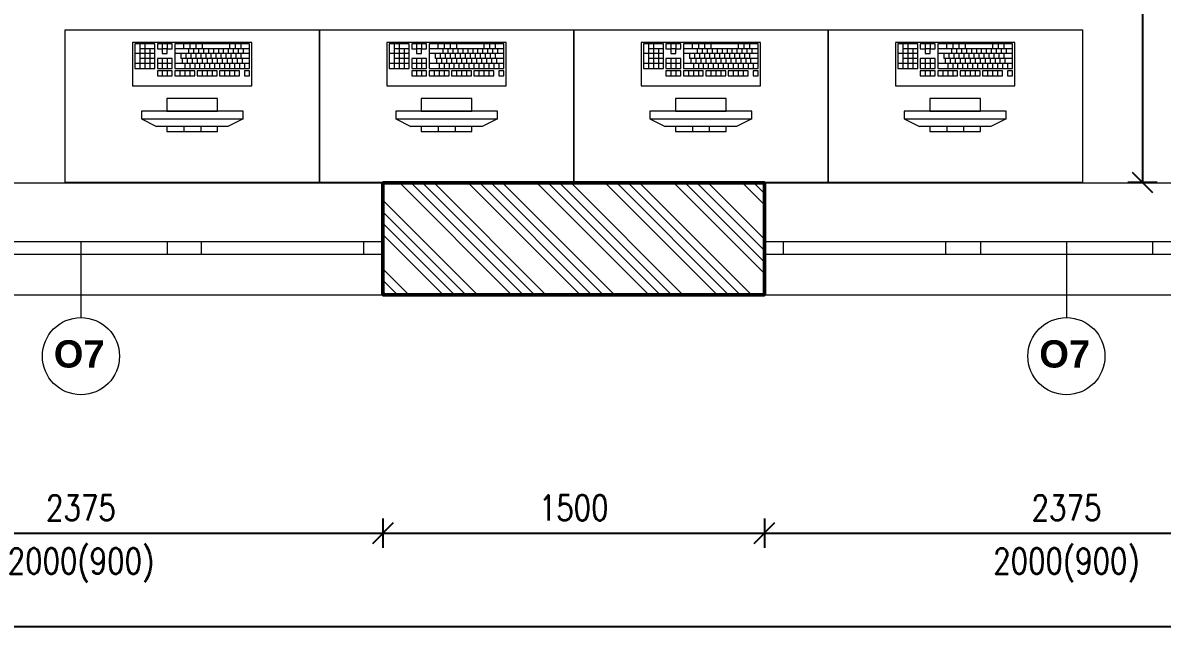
# Model space of a CAD drawing. Header units: millimetres. Extents: x 89194 to 559352, y -753138 to -204019.
# Drawn here: x 346407 to 350887, y -566952 to -564520 of the extents above; entities that cross this region are included whole.
import ezdxf

# ---------------------------------------------------------------- set-up
doc = ezdxf.new("R2010")
doc.units = ezdxf.units.MM
doc.header["$LTSCALE"] = 400
doc.header["$PDMODE"] = 3
for name, color, linetype, lineweight in [('RG_koty', 7, 'Continuous', 9), ('RG_nábytek', 32, 'Continuous', 9), ('RG_okna', 3, 'Continuous', 9), ('RG_popis okna', 131, 'Continuous', 9), ('RG_zdivo nové', 1, 'Continuous', 50), ('RG_šrafy', 253, 'Continuous', 9)]:
    doc.layers.add(name, color=color, linetype=linetype, lineweight=lineweight)
doc.styles.add('Arial 250', font='Arial Bold.ttf', dxfattribs={"height": 250})
doc.styles.add('Koty', font='romans.shx', dxfattribs={"width": 0.8})
doc.dimstyles.new('RG_50_vnitřní', dxfattribs={"dimscale": 50, "dimtxt": 2, "dimasz": 1.6, "dimexe": 1.15, "dimexo": 0, "dimgap": 1, "dimtad": 1, "dimdec": 0, "dimrnd": 5, "dimzin": 0, "dimdsep": 46, "dimtxsty": 'Koty', "dimblk1": 'OBLIQUE', "dimblk2": 'OBLIQUE', "dimsah": 1, "dimcen": 0.09, "dimclrd": 256, "dimclre": 256, "dimclrt": 2, "dimazin": 0, "dimtfac": 1, "dimtdec": 0, "dimtmove": 2, "dimatfit": 3, "dimfxl": 1.15, "dimfxlon": 1, "dimtolj": 1, "dimtzin": 0, "dimarcsym": 0})

# ---------------------------------------------------------------- blocks, each defined once
blk = doc.blocks.new('okno_2375')
at = {"layer": 'RG_okna'}
for points in [[(437181.1, -409465), (439556.1, -409465)], [(437181.1, -409695), (439556.1, -409695)], [(437256.1, -409745), (437256.1, -409695)], [(437894.1, -409745), (437894.1, -409695)], [(438030.1, -409695), (438030.1, -409745)], [(438707.1, -409695), (438707.1, -409745)], [(438843.1, -409745), (438843.1, -409695)], [(439481.1, -409745), (439481.1, -409695)], [(437181.1, -409745), (439556.1, -409745)], [(437181.1, -409905), (439556.1, -409905)]]:
    blk.add_lwpolyline(points, dxfattribs=at)
blk = doc.blocks.new('nabytek_mala_ucebna')
at = {"layer": 'RG_nábytek'}
for p, q in [((478579, -448865), (479579, -448865)), ((478579, -449465), (478579, -448865)), ((479579, -448865), (479579, -449465)), ((479579, -448865), (480579, -448865)), ((479579, -449465), (479579, -448865)), ((480579, -448865), (480579, -449465)), ((480579, -448865), (481579, -448865)), ((480579, -449465), (480579, -448865)), ((481579, -448865), (481579, -449465)), ((481579, -448865), (482579, -448865)), ((481579, -449465), (481579, -448865)), ((482579, -448865), (482579, -449465)), ((479314, -448915), (478844, -448915)), ((478844, -448915), (478844, -449085)), ((478932.1, -448919.9), (478853.7, -448919.9)), ((478853.7, -448919.9), (478853.7, -449016.8)), ((478932.1, -448958.7), (478853.7, -448958.7)), ((478873.3, -448919.9), (478873.3, -449016.8)), ((478932.1, -448939.3), (478873.3, -448939.3)), ((478892.9, -448919.9), (478892.9, -449016.8)), ((478912.5, -448939.3), (478912.5, -449016.8)), ((478932.1, -449016.8), (478932.1, -448919.9)), ((479000.6, -448919.9), (478941.9, -448919.9)), ((478941.9, -448919.9), (478941.9, -448939.3)), ((478941.9, -448939.3), (478961.5, -448939.3)), ((478961.5, -448919.9), (478961.5, -448939.3)), ((478961.5, -448939.3), (478961.5, -448958.7)), ((478981, -448939.3), (478961.5, -448939.3)), ((478961.5, -448958.7), (478981, -448958.7)), ((478981, -448919.9), (478981, -448939.3)), ((478981, -448958.7), (478981, -448939.3)), ((478981, -448939.3), (479000.6, -448939.3)), ((479000.6, -448939.3), (479000.6, -448919.9)), ((479304.2, -448919.9), (479010.4, -448919.9)), ((479010.4, -448919.9), (479010.4, -449016.8)), ((479304.2, -448939.3), (479010.4, -448939.3)), ((479304.2, -448958.7), (479010.4, -448958.7)), ((479034.9, -448958.7), (479034.9, -448978.1)), ((479044.7, -448919.9), (479044.7, -448939.3)), ((479054.5, -448958.7), (479054.5, -448978.1)), ((479064.3, -448939.3), (479064.3, -448958.7)), ((479069.2, -448919.9), (479069.2, -448939.3)), ((479074.1, -448958.7), (479074.1, -448978.1)), ((479083.8, -448939.3), (479083.8, -448958.7)), ((479093.6, -448919.9), (479093.6, -448939.3)), ((479093.6, -448958.7), (479093.6, -448978.1)), ((479103.4, -448939.3), (479103.4, -448958.7)), ((479113.2, -448958.7), (479113.2, -448978.1)), ((479118.1, -448919.9), (479118.1, -448939.3)), ((479123, -448939.3), (479123, -448958.7)), ((479132.8, -448958.7), (479132.8, -448978.1)), ((479142.6, -448939.3), (479142.6, -448958.7)), ((479152.4, -448958.7), (479152.4, -448978.1)), ((479162.2, -448939.3), (479162.2, -448958.7)), ((479172, -448958.7), (479172, -448978.1)), ((479181.8, -448939.3), (479181.8, -448958.7)), ((479191.6, -448958.7), (479191.6, -448978.1)), ((479201.3, -448939.3), (479201.3, -448958.7)), ((479211.1, -448958.7), (479211.1, -448978.1)), ((479220.9, -448939.3), (479220.9, -448958.7)), ((479225.8, -448919.9), (479225.8, -448939.3)), ((479230.7, -448958.7), (479230.7, -448978.1)), ((479240.5, -448939.3), (479240.5, -448958.7)), ((479247.9, -448919.9), (479247.9, -448939.3)), ((479250.3, -448958.7), (479250.3, -448978.1)), ((479260.1, -448939.3), (479260.1, -448958.7)), ((479269.9, -448919.9), (479269.9, -448939.3)), ((479269.9, -448958.7), (479269.9, -448978.1)), ((479279.7, -448939.3), (479279.7, -448958.7)), ((479304.2, -449016.8), (479304.2, -448919.9)), ((479314, -449085), (479314, -448915)), ((480314, -448915), (479844, -448915)), ((479844, -448915), (479844, -449085)), ((479932.1, -448919.9), (479853.7, -448919.9)), ((479853.7, -448919.9), (479853.7, -449016.8)), ((479932.1, -448958.7), (479853.7, -448958.7)), ((479873.3, -448919.9), (479873.3, -449016.8)), ((479932.1, -448939.3), (479873.3, -448939.3)), ((479892.9, -448919.9), (479892.9, -449016.8)), ((479912.5, -448939.3), (479912.5, -449016.8)), ((479932.1, -449016.8), (479932.1, -448919.9)), ((480000.6, -448919.9), (479941.9, -448919.9)), ((479941.9, -448919.9), (479941.9, -448939.3)), ((479941.9, -448939.3), (479961.5, -448939.3)), ((479961.5, -448919.9), (479961.5, -448939.3)), ((479961.5, -448939.3), (479961.5, -448958.7)), ((479981, -448939.3), (479961.5, -448939.3)), ((479961.5, -448958.7), (479981, -448958.7)), ((479981, -448919.9), (479981, -448939.3)), ((479981, -448958.7), (479981, -448939.3)), ((479981, -448939.3), (480000.6, -448939.3)), ((480000.6, -448939.3), (480000.6, -448919.9)), ((480304.2, -448919.9), (480010.4, -448919.9)), ((480010.4, -448919.9), (480010.4, -449016.8)), ((480304.2, -448939.3), (480010.4, -448939.3)), ((480304.2, -448958.7), (480010.4, -448958.7)), ((480034.9, -448958.7), (480034.9, -448978.1)), ((480044.7, -448919.9), (480044.7, -448939.3)), ((480054.5, -448958.7), (480054.5, -448978.1)), ((480064.3, -448939.3), (480064.3, -448958.7)), ((480069.2, -448919.9), (480069.2, -448939.3)), ((480074.1, -448958.7), (480074.1, -448978.1)), ((480083.8, -448939.3), (480083.8, -448958.7)), ((480093.6, -448919.9), (480093.6, -448939.3)), ((480093.6, -448958.7), (480093.6, -448978.1)), ((480103.4, -448939.3), (480103.4, -448958.7)), ((480113.2, -448958.7), (480113.2, -448978.1)), ((480118.1, -448919.9), (480118.1, -448939.3)), ((480123, -448939.3), (480123, -448958.7)), ((480132.8, -448958.7), (480132.8, -448978.1)), ((480142.6, -448939.3), (480142.6, -448958.7)), ((480152.4, -448958.7), (480152.4, -448978.1)), ((480162.2, -448939.3), (480162.2, -448958.7)), ((480172, -448958.7), (480172, -448978.1)), ((480181.8, -448939.3), (480181.8, -448958.7)), ((480191.6, -448958.7), (480191.6, -448978.1)), ((480201.3, -448939.3), (480201.3, -448958.7)), ((480211.1, -448958.7), (480211.1, -448978.1)), ((480220.9, -448939.3), (480220.9, -448958.7)), ((480225.8, -448919.9), (480225.8, -448939.3)), ((480230.7, -448958.7), (480230.7, -448978.1)), ((480240.5, -448939.3), (480240.5, -448958.7)), ((480247.9, -448919.9), (480247.9, -448939.3)), ((480250.3, -448958.7), (480250.3, -448978.1)), ((480260.1, -448939.3), (480260.1, -448958.7)), ((480269.9, -448919.9), (480269.9, -448939.3)), ((480269.9, -448958.7), (480269.9, -448978.1)), ((480279.7, -448939.3), (480279.7, -448958.7)), ((480304.2, -449016.8), (480304.2, -448919.9)), ((480314, -449085), (480314, -448915)), ((481314, -448915), (480844, -448915)), ((480844, -448915), (480844, -449085)), ((480932.1, -448919.9), (480853.7, -448919.9)), ((480853.7, -448919.9), (480853.7, -449016.8)), ((480932.1, -448958.7), (480853.7, -448958.7)), ((480873.3, -448919.9), (480873.3, -449016.8)), ((480932.1, -448939.3), (480873.3, -448939.3)), ((480892.9, -448919.9), (480892.9, -449016.8)), ((480912.5, -448939.3), (480912.5, -449016.8)), ((480932.1, -449016.8), (480932.1, -448919.9)), ((481000.6, -448919.9), (480941.9, -448919.9)), ((480941.9, -448919.9), (480941.9, -448939.3)), ((480941.9, -448939.3), (480961.5, -448939.3)), ((480961.5, -448919.9), (480961.5, -448939.3)), ((480961.5, -448939.3), (480961.5, -448958.7)), ((480981, -448939.3), (480961.5, -448939.3)), ((480961.5, -448958.7), (480981, -448958.7)), ((480981, -448919.9), (480981, -448939.3)), ((480981, -448958.7), (480981, -448939.3)), ((480981, -448939.3), (481000.6, -448939.3)), ((481000.6, -448939.3), (481000.6, -448919.9)), ((481304.2, -448919.9), (481010.4, -448919.9)), ((481010.4, -448919.9), (481010.4, -449016.8)), ((481304.2, -448939.3), (481010.4, -448939.3)), ((481304.2, -448958.7), (481010.4, -448958.7)), ((481034.9, -448958.7), (481034.9, -448978.1)), ((481044.7, -448919.9), (481044.7, -448939.3)), ((481054.5, -448958.7), (481054.5, -448978.1)), ((481064.3, -448939.3), (481064.3, -448958.7)), ((481069.2, -448919.9), (481069.2, -448939.3)), ((481074.1, -448958.7), (481074.1, -448978.1)), ((481083.8, -448939.3), (481083.8, -448958.7)), ((481093.6, -448919.9), (481093.6, -448939.3)), ((481093.6, -448958.7), (481093.6, -448978.1)), ((481103.4, -448939.3), (481103.4, -448958.7)), ((481113.2, -448958.7), (481113.2, -448978.1)), ((481118.1, -448919.9), (481118.1, -448939.3)), ((481123, -448939.3), (481123, -448958.7)), ((481132.8, -448958.7), (481132.8, -448978.1)), ((481142.6, -448939.3), (481142.6, -448958.7)), ((481152.4, -448958.7), (481152.4, -448978.1)), ((481162.2, -448939.3), (481162.2, -448958.7)), ((481172, -448958.7), (481172, -448978.1)), ((481181.8, -448939.3), (481181.8, -448958.7)), ((481191.6, -448958.7), (481191.6, -448978.1)), ((481201.3, -448939.3), (481201.3, -448958.7)), ((481211.1, -448958.7), (481211.1, -448978.1)), ((481220.9, -448939.3), (481220.9, -448958.7)), ((481225.8, -448919.9), (481225.8, -448939.3)), ((481230.7, -448958.7), (481230.7, -448978.1)), ((481240.5, -448939.3), (481240.5, -448958.7)), ((481247.9, -448919.9), (481247.9, -448939.3)), ((481250.3, -448958.7), (481250.3, -448978.1)), ((481260.1, -448939.3), (481260.1, -448958.7)), ((481269.9, -448919.9), (481269.9, -448939.3)), ((481269.9, -448958.7), (481269.9, -448978.1)), ((481279.7, -448939.3), (481279.7, -448958.7)), ((481304.2, -449016.8), (481304.2, -448919.9)), ((481314, -449085), (481314, -448915)), ((482314, -448915), (481844, -448915)), ((481844, -448915), (481844, -449085)), ((481932.1, -448919.9), (481853.7, -448919.9)), ((481853.7, -448919.9), (481853.7, -449016.8)), ((481932.1, -448958.7), (481853.7, -448958.7)), ((481873.3, -448919.9), (481873.3, -449016.8)), ((481932.1, -448939.3), (481873.3, -448939.3)), ((481892.9, -448919.9), (481892.9, -449016.8)), ((481912.5, -448939.3), (481912.5, -449016.8)), ((481932.1, -449016.8), (481932.1, -448919.9)), ((482000.6, -448919.9), (481941.9, -448919.9)), ((481941.9, -448919.9), (481941.9, -448939.3)), ((481941.9, -448939.3), (481961.5, -448939.3)), ((481961.5, -448919.9), (481961.5, -448939.3)), ((481961.5, -448939.3), (481961.5, -448958.7)), ((481981, -448939.3), (481961.5, -448939.3)), ((481961.5, -448958.7), (481981, -448958.7)), ((481981, -448919.9), (481981, -448939.3)), ((481981, -448958.7), (481981, -448939.3)), ((481981, -448939.3), (482000.6, -448939.3)), ((482000.6, -448939.3), (482000.6, -448919.9)), ((482304.2, -448919.9), (482010.4, -448919.9)), ((482010.4, -448919.9), (482010.4, -449016.8)), ((482304.2, -448939.3), (482010.4, -448939.3)), ((482304.2, -448958.7), (482010.4, -448958.7)), ((482034.9, -448958.7), (482034.9, -448978.1)), ((482044.7, -448919.9), (482044.7, -448939.3)), ((482054.5, -448958.7), (482054.5, -448978.1)), ((482064.3, -448939.3), (482064.3, -448958.7)), ((482069.2, -448919.9), (482069.2, -448939.3)), ((482074.1, -448958.7), (482074.1, -448978.1)), ((482083.8, -448939.3), (482083.8, -448958.7)), ((482093.6, -448919.9), (482093.6, -448939.3)), ((482093.6, -448958.7), (482093.6, -448978.1)), ((482103.4, -448939.3), (482103.4, -448958.7)), ((482113.2, -448958.7), (482113.2, -448978.1)), ((482118.1, -448919.9), (482118.1, -448939.3)), ((482123, -448939.3), (482123, -448958.7)), ((482132.8, -448958.7), (482132.8, -448978.1)), ((482142.6, -448939.3), (482142.6, -448958.7)), ((482152.4, -448958.7), (482152.4, -448978.1)), ((482162.2, -448939.3), (482162.2, -448958.7)), ((482172, -448958.7), (482172, -448978.1)), ((482181.8, -448939.3), (482181.8, -448958.7)), ((482191.6, -448958.7), (482191.6, -448978.1)), ((482201.3, -448939.3), (482201.3, -448958.7)), ((482211.1, -448958.7), (482211.1, -448978.1)), ((482220.9, -448939.3), (482220.9, -448958.7)), ((482225.8, -448919.9), (482225.8, -448939.3)), ((482230.7, -448958.7), (482230.7, -448978.1)), ((482240.5, -448939.3), (482240.5, -448958.7)), ((482247.9, -448919.9), (482247.9, -448939.3)), ((482250.3, -448958.7), (482250.3, -448978.1)), ((482260.1, -448939.3), (482260.1, -448958.7)), ((482269.9, -448919.9), (482269.9, -448939.3)), ((482269.9, -448958.7), (482269.9, -448978.1)), ((482279.7, -448939.3), (482279.7, -448958.7)), ((482304.2, -449016.8), (482304.2, -448919.9)), ((482314, -449085), (482314, -448915)), ((478932.1, -448997.5), (478853.7, -448997.5)), ((478932.1, -448978.1), (478873.3, -448978.1)), ((479000.6, -448978.1), (478941.9, -448978.1)), ((478941.9, -448978.1), (478941.9, -449016.8)), ((479000.6, -448997.5), (478941.9, -448997.5)), ((478961.5, -448978.1), (478961.5, -449016.8)), ((478981, -448978.1), (478981, -449016.8)), ((479000.6, -449016.8), (479000.6, -448978.1)), ((479304.2, -448997.5), (479010.4, -448997.5)), ((479304.2, -448978.1), (479034.9, -448978.1)), ((479039.8, -448978.1), (479039.8, -448997.5)), ((479049.6, -448997.5), (479049.6, -449016.8)), ((479059.4, -448978.1), (479059.4, -448997.5)), ((479069.2, -448997.5), (479069.2, -449016.8)), ((479079, -448978.1), (479079, -448997.5)), ((479088.7, -448997.5), (479088.7, -449016.8)), ((479098.5, -448978.1), (479098.5, -448997.5)), ((479108.3, -448997.5), (479108.3, -449016.8)), ((479118.1, -448978.1), (479118.1, -448997.5)), ((479127.9, -448997.5), (479127.9, -449016.8)), ((479137.7, -448978.1), (479137.7, -448997.5)), ((479147.5, -448997.5), (479147.5, -449016.8)), ((479157.3, -448978.1), (479157.3, -448997.5)), ((479167.1, -448997.5), (479167.1, -449016.8)), ((479176.9, -448978.1), (479176.9, -448997.5)), ((479186.7, -448997.5), (479186.7, -449016.8)), ((479196.5, -448978.1), (479196.5, -448997.5)), ((479206.2, -448997.5), (479206.2, -449016.8)), ((479216, -448978.1), (479216, -448997.5)), ((479225.8, -448997.5), (479225.8, -449016.8)), ((479235.6, -448978.1), (479235.6, -448997.5)), ((479245.4, -448997.5), (479245.4, -449016.8)), ((479255.2, -448978.1), (479255.2, -448997.5)), ((479265, -448997.5), (479265, -449016.8)), ((479274.8, -448978.1), (479274.8, -448997.5)), ((479284.6, -448997.5), (479284.6, -449016.8)), ((479932.1, -448997.5), (479853.7, -448997.5)), ((479932.1, -448978.1), (479873.3, -448978.1)), ((480000.6, -448978.1), (479941.9, -448978.1)), ((479941.9, -448978.1), (479941.9, -449016.8)), ((480000.6, -448997.5), (479941.9, -448997.5)), ((479961.5, -448978.1), (479961.5, -449016.8)), ((479981, -448978.1), (479981, -449016.8)), ((480000.6, -449016.8), (480000.6, -448978.1)), ((480304.2, -448997.5), (480010.4, -448997.5)), ((480304.2, -448978.1), (480034.9, -448978.1)), ((480039.8, -448978.1), (480039.8, -448997.5)), ((480049.6, -448997.5), (480049.6, -449016.8)), ((480059.4, -448978.1), (480059.4, -448997.5)), ((480069.2, -448997.5), (480069.2, -449016.8)), ((480079, -448978.1), (480079, -448997.5)), ((480088.7, -448997.5), (480088.7, -449016.8)), ((480098.5, -448978.1), (480098.5, -448997.5)), ((480108.3, -448997.5), (480108.3, -449016.8)), ((480118.1, -448978.1), (480118.1, -448997.5)), ((480127.9, -448997.5), (480127.9, -449016.8)), ((480137.7, -448978.1), (480137.7, -448997.5)), ((480147.5, -448997.5), (480147.5, -449016.8)), ((480157.3, -448978.1), (480157.3, -448997.5)), ((480167.1, -448997.5), (480167.1, -449016.8)), ((480176.9, -448978.1), (480176.9, -448997.5)), ((480186.7, -448997.5), (480186.7, -449016.8)), ((480196.5, -448978.1), (480196.5, -448997.5)), ((480206.2, -448997.5), (480206.2, -449016.8)), ((480216, -448978.1), (480216, -448997.5)), ((480225.8, -448997.5), (480225.8, -449016.8)), ((480235.6, -448978.1), (480235.6, -448997.5)), ((480245.4, -448997.5), (480245.4, -449016.8)), ((480255.2, -448978.1), (480255.2, -448997.5)), ((480265, -448997.5), (480265, -449016.8)), ((480274.8, -448978.1), (480274.8, -448997.5)), ((480284.6, -448997.5), (480284.6, -449016.8)), ((480932.1, -448997.5), (480853.7, -448997.5)), ((480932.1, -448978.1), (480873.3, -448978.1)), ((481000.6, -448978.1), (480941.9, -448978.1)), ((480941.9, -448978.1), (480941.9, -449016.8)), ((481000.6, -448997.5), (480941.9, -448997.5)), ((480961.5, -448978.1), (480961.5, -449016.8)), ((480981, -448978.1), (480981, -449016.8)), ((481000.6, -449016.8), (481000.6, -448978.1)), ((481304.2, -448997.5), (481010.4, -448997.5)), ((481304.2, -448978.1), (481034.9, -448978.1)), ((481039.8, -448978.1), (481039.8, -448997.5)), ((481049.6, -448997.5), (481049.6, -449016.8)), ((481059.4, -448978.1), (481059.4, -448997.5)), ((481069.2, -448997.5), (481069.2, -449016.8)), ((481079, -448978.1), (481079, -448997.5)), ((481088.7, -448997.5), (481088.7, -449016.8)), ((481098.5, -448978.1), (481098.5, -448997.5)), ((481108.3, -448997.5), (481108.3, -449016.8)), ((481118.1, -448978.1), (481118.1, -448997.5)), ((481127.9, -448997.5), (481127.9, -449016.8)), ((481137.7, -448978.1), (481137.7, -448997.5)), ((481147.5, -448997.5), (481147.5, -449016.8)), ((481157.3, -448978.1), (481157.3, -448997.5)), ((481167.1, -448997.5), (481167.1, -449016.8)), ((481176.9, -448978.1), (481176.9, -448997.5)), ((481186.7, -448997.5), (481186.7, -449016.8)), ((481196.5, -448978.1), (481196.5, -448997.5)), ((481206.2, -448997.5), (481206.2, -449016.8)), ((481216, -448978.1), (481216, -448997.5)), ((481225.8, -448997.5), (481225.8, -449016.8)), ((481235.6, -448978.1), (481235.6, -448997.5)), ((481245.4, -448997.5), (481245.4, -449016.8)), ((481255.2, -448978.1), (481255.2, -448997.5)), ((481265, -448997.5), (481265, -449016.8)), ((481274.8, -448978.1), (481274.8, -448997.5)), ((481284.6, -448997.5), (481284.6, -449016.8)), ((481932.1, -448997.5), (481853.7, -448997.5)), ((481932.1, -448978.1), (481873.3, -448978.1)), ((482000.6, -448978.1), (481941.9, -448978.1)), ((481941.9, -448978.1), (481941.9, -449016.8)), ((482000.6, -448997.5), (481941.9, -448997.5)), ((481961.5, -448978.1), (481961.5, -449016.8)), ((481981, -448978.1), (481981, -449016.8)), ((482000.6, -449016.8), (482000.6, -448978.1)), ((482304.2, -448997.5), (482010.4, -448997.5)), ((482304.2, -448978.1), (482034.9, -448978.1)), ((482039.8, -448978.1), (482039.8, -448997.5)), ((482049.6, -448997.5), (482049.6, -449016.8)), ((482059.4, -448978.1), (482059.4, -448997.5)), ((482069.2, -448997.5), (482069.2, -449016.8)), ((482079, -448978.1), (482079, -448997.5)), ((482088.7, -448997.5), (482088.7, -449016.8)), ((482098.5, -448978.1), (482098.5, -448997.5)), ((482108.3, -448997.5), (482108.3, -449016.8)), ((482118.1, -448978.1), (482118.1, -448997.5)), ((482127.9, -448997.5), (482127.9, -449016.8)), ((482137.7, -448978.1), (482137.7, -448997.5)), ((482147.5, -448997.5), (482147.5, -449016.8)), ((482157.3, -448978.1), (482157.3, -448997.5)), ((482167.1, -448997.5), (482167.1, -449016.8)), ((482176.9, -448978.1), (482176.9, -448997.5)), ((482186.7, -448997.5), (482186.7, -449016.8)), ((482196.5, -448978.1), (482196.5, -448997.5)), ((482206.2, -448997.5), (482206.2, -449016.8)), ((482216, -448978.1), (482216, -448997.5)), ((482225.8, -448997.5), (482225.8, -449016.8)), ((482235.6, -448978.1), (482235.6, -448997.5)), ((482245.4, -448997.5), (482245.4, -449016.8)), ((482255.2, -448978.1), (482255.2, -448997.5)), ((482265, -448997.5), (482265, -449016.8)), ((482274.8, -448978.1), (482274.8, -448997.5)), ((482284.6, -448997.5), (482284.6, -449016.8)), ((478853.7, -449016.8), (478932.1, -449016.8)), ((478941.9, -449016.8), (479000.6, -449016.8)), ((479000.6, -449026.5), (478941.9, -449026.5)), ((478941.9, -449026.5), (478941.9, -449045.9)), ((478941.9, -449045.9), (479000.6, -449045.9)), ((478961.5, -449026.5), (478961.5, -449045.9)), ((478981, -449026.5), (478981, -449045.9)), ((479000.6, -449045.9), (479000.6, -449026.5)), ((479010.4, -449016.8), (479304.2, -449016.8)), ((479088.7, -449026.5), (479010.4, -449026.5)), ((479010.4, -449026.5), (479010.4, -449045.9)), ((479010.4, -449045.9), (479088.7, -449045.9)), ((479030, -449026.5), (479030, -449045.9)), ((479049.6, -449026.5), (479049.6, -449045.9)), ((479069.2, -449026.5), (479069.2, -449045.9)), ((479088.7, -449045.9), (479088.7, -449026.5)), ((479176.9, -449026.5), (479098.5, -449026.5)), ((479098.5, -449026.5), (479098.5, -449045.9)), ((479098.5, -449045.9), (479176.9, -449045.9)), ((479118.1, -449026.5), (479118.1, -449045.9)), ((479137.7, -449026.5), (479137.7, -449045.9)), ((479157.3, -449026.5), (479157.3, -449045.9)), ((479176.9, -449045.9), (479176.9, -449026.5)), ((479265, -449026.5), (479186.7, -449026.5)), ((479186.7, -449026.5), (479186.7, -449045.9)), ((479186.7, -449045.9), (479265, -449045.9)), ((479206.2, -449026.5), (479206.2, -449045.9)), ((479225.8, -449026.5), (479225.8, -449045.9)), ((479245.4, -449026.5), (479245.4, -449045.9)), ((479265, -449045.9), (479265, -449026.5)), ((479304.2, -449026.5), (479284.6, -449026.5)), ((479284.6, -449026.5), (479284.6, -449045.9)), ((479284.6, -449045.9), (479304.2, -449045.9)), ((479304.2, -449045.9), (479304.2, -449026.5)), ((479853.7, -449016.8), (479932.1, -449016.8)), ((479941.9, -449016.8), (480000.6, -449016.8)), ((480000.6, -449026.5), (479941.9, -449026.5)), ((479941.9, -449026.5), (479941.9, -449045.9)), ((479941.9, -449045.9), (480000.6, -449045.9)), ((479961.5, -449026.5), (479961.5, -449045.9)), ((479981, -449026.5), (479981, -449045.9)), ((480000.6, -449045.9), (480000.6, -449026.5)), ((480010.4, -449016.8), (480304.2, -449016.8)), ((480088.7, -449026.5), (480010.4, -449026.5)), ((480010.4, -449026.5), (480010.4, -449045.9)), ((480010.4, -449045.9), (480088.7, -449045.9)), ((480030, -449026.5), (480030, -449045.9)), ((480049.6, -449026.5), (480049.6, -449045.9)), ((480069.2, -449026.5), (480069.2, -449045.9)), ((480088.7, -449045.9), (480088.7, -449026.5)), ((480176.9, -449026.5), (480098.5, -449026.5)), ((480098.5, -449026.5), (480098.5, -449045.9)), ((480098.5, -449045.9), (480176.9, -449045.9)), ((480118.1, -449026.5), (480118.1, -449045.9)), ((480137.7, -449026.5), (480137.7, -449045.9)), ((480157.3, -449026.5), (480157.3, -449045.9)), ((480176.9, -449045.9), (480176.9, -449026.5)), ((480265, -449026.5), (480186.7, -449026.5)), ((480186.7, -449026.5), (480186.7, -449045.9)), ((480186.7, -449045.9), (480265, -449045.9)), ((480206.2, -449026.5), (480206.2, -449045.9)), ((480225.8, -449026.5), (480225.8, -449045.9)), ((480245.4, -449026.5), (480245.4, -449045.9)), ((480265, -449045.9), (480265, -449026.5)), ((480304.2, -449026.5), (480284.6, -449026.5)), ((480284.6, -449026.5), (480284.6, -449045.9)), ((480284.6, -449045.9), (480304.2, -449045.9)), ((480304.2, -449045.9), (480304.2, -449026.5)), ((480853.7, -449016.8), (480932.1, -449016.8)), ((480941.9, -449016.8), (481000.6, -449016.8)), ((481000.6, -449026.5), (480941.9, -449026.5)), ((480941.9, -449026.5), (480941.9, -449045.9)), ((480941.9, -449045.9), (481000.6, -449045.9)), ((480961.5, -449026.5), (480961.5, -449045.9)), ((480981, -449026.5), (480981, -449045.9)), ((481000.6, -449045.9), (481000.6, -449026.5)), ((481010.4, -449016.8), (481304.2, -449016.8)), ((481088.7, -449026.5), (481010.4, -449026.5)), ((481010.4, -449026.5), (481010.4, -449045.9)), ((481010.4, -449045.9), (481088.7, -449045.9)), ((481030, -449026.5), (481030, -449045.9)), ((481049.6, -449026.5), (481049.6, -449045.9)), ((481069.2, -449026.5), (481069.2, -449045.9)), ((481088.7, -449045.9), (481088.7, -449026.5)), ((481176.9, -449026.5), (481098.5, -449026.5)), ((481098.5, -449026.5), (481098.5, -449045.9)), ((481098.5, -449045.9), (481176.9, -449045.9)), ((481118.1, -449026.5), (481118.1, -449045.9)), ((481137.7, -449026.5), (481137.7, -449045.9)), ((481157.3, -449026.5), (481157.3, -449045.9)), ((481176.9, -449045.9), (481176.9, -449026.5)), ((481265, -449026.5), (481186.7, -449026.5)), ((481186.7, -449026.5), (481186.7, -449045.9)), ((481186.7, -449045.9), (481265, -449045.9)), ((481206.2, -449026.5), (481206.2, -449045.9)), ((481225.8, -449026.5), (481225.8, -449045.9)), ((481245.4, -449026.5), (481245.4, -449045.9)), ((481265, -449045.9), (481265, -449026.5)), ((481304.2, -449026.5), (481284.6, -449026.5)), ((481284.6, -449026.5), (481284.6, -449045.9)), ((481284.6, -449045.9), (481304.2, -449045.9)), ((481304.2, -449045.9), (481304.2, -449026.5)), ((481853.7, -449016.8), (481932.1, -449016.8)), ((481941.9, -449016.8), (482000.6, -449016.8)), ((482000.6, -449026.5), (481941.9, -449026.5)), ((481941.9, -449026.5), (481941.9, -449045.9)), ((481941.9, -449045.9), (482000.6, -449045.9)), ((481961.5, -449026.5), (481961.5, -449045.9)), ((481981, -449026.5), (481981, -449045.9)), ((482000.6, -449045.9), (482000.6, -449026.5)), ((482010.4, -449016.8), (482304.2, -449016.8)), ((482088.7, -449026.5), (482010.4, -449026.5)), ((482010.4, -449026.5), (482010.4, -449045.9)), ((482010.4, -449045.9), (482088.7, -449045.9)), ((482030, -449026.5), (482030, -449045.9)), ((482049.6, -449026.5), (482049.6, -449045.9)), ((482069.2, -449026.5), (482069.2, -449045.9)), ((482088.7, -449045.9), (482088.7, -449026.5)), ((482176.9, -449026.5), (482098.5, -449026.5)), ((482098.5, -449026.5), (482098.5, -449045.9)), ((482098.5, -449045.9), (482176.9, -449045.9)), ((482118.1, -449026.5), (482118.1, -449045.9)), ((482137.7, -449026.5), (482137.7, -449045.9)), ((482157.3, -449026.5), (482157.3, -449045.9)), ((482176.9, -449045.9), (482176.9, -449026.5)), ((482265, -449026.5), (482186.7, -449026.5)), ((482186.7, -449026.5), (482186.7, -449045.9)), ((482186.7, -449045.9), (482265, -449045.9)), ((482206.2, -449026.5), (482206.2, -449045.9)), ((482225.8, -449026.5), (482225.8, -449045.9)), ((482245.4, -449026.5), (482245.4, -449045.9)), ((482265, -449045.9), (482265, -449026.5)), ((482304.2, -449026.5), (482284.6, -449026.5)), ((482284.6, -449026.5), (482284.6, -449045.9)), ((482284.6, -449045.9), (482304.2, -449045.9)), ((482304.2, -449045.9), (482304.2, -449026.5)), ((478844, -449085), (479314, -449085)), ((479844, -449085), (480314, -449085)), ((480844, -449085), (481314, -449085)), ((481844, -449085), (482314, -449085)), ((479179, -449135), (478979, -449135)), ((478979, -449135), (478979, -449185)), ((479179, -449185), (479179, -449135)), ((480179, -449135), (479979, -449135)), ((479979, -449135), (479979, -449185)), ((480179, -449185), (480179, -449135)), ((481179, -449135), (480979, -449135)), ((480979, -449135), (480979, -449185)), ((481179, -449185), (481179, -449135)), ((482179, -449135), (481979, -449135)), ((481979, -449135), (481979, -449185)), ((482179, -449185), (482179, -449135)), ((479279, -449185), (478879, -449185)), ((478879, -449185), (478879, -449215)), ((478879, -449215), (479279, -449215)), ((478879, -449215), (478939, -449245)), ((478979, -449185), (479179, -449185)), ((479279, -449215), (479219, -449245)), ((479279, -449215), (479279, -449185)), ((480279, -449185), (479879, -449185)), ((479879, -449185), (479879, -449215)), ((479879, -449215), (480279, -449215)), ((479879, -449215), (479939, -449245)), ((479979, -449185), (480179, -449185)), ((480279, -449215), (480219, -449245)), ((480279, -449215), (480279, -449185)), ((481279, -449185), (480879, -449185)), ((480879, -449185), (480879, -449215)), ((480879, -449215), (481279, -449215)), ((480879, -449215), (480939, -449245)), ((480979, -449185), (481179, -449185)), ((481279, -449215), (481219, -449245)), ((481279, -449215), (481279, -449185)), ((482279, -449185), (481879, -449185)), ((481879, -449185), (481879, -449215)), ((481879, -449215), (482279, -449215)), ((481879, -449215), (481939, -449245)), ((481979, -449185), (482179, -449185)), ((482279, -449215), (482219, -449245)), ((482279, -449215), (482279, -449185)), ((479219, -449245), (478939, -449245)), ((479179, -449245), (478979, -449245)), ((478979, -449245), (478979, -449265)), ((478979, -449265), (479179, -449265)), ((479045.6, -449245), (479045.6, -449265)), ((479112.3, -449245), (479112.3, -449265)), ((479179, -449265), (479179, -449245)), ((480219, -449245), (479939, -449245)), ((480179, -449245), (479979, -449245)), ((479979, -449245), (479979, -449265)), ((479979, -449265), (480179, -449265)), ((480045.6, -449245), (480045.6, -449265)), ((480112.3, -449245), (480112.3, -449265)), ((480179, -449265), (480179, -449245)), ((481219, -449245), (480939, -449245)), ((481179, -449245), (480979, -449245)), ((480979, -449245), (480979, -449265)), ((480979, -449265), (481179, -449265)), ((481045.6, -449245), (481045.6, -449265)), ((481112.3, -449245), (481112.3, -449265)), ((481179, -449265), (481179, -449245)), ((482219, -449245), (481939, -449245)), ((482179, -449245), (481979, -449245)), ((481979, -449245), (481979, -449265)), ((481979, -449265), (482179, -449265)), ((482045.6, -449245), (482045.6, -449265)), ((482112.3, -449245), (482112.3, -449265)), ((482179, -449265), (482179, -449245)), ((479579, -449465), (478579, -449465)), ((480579, -449465), (479579, -449465)), ((481579, -449465), (480579, -449465)), ((482579, -449465), (481579, -449465))]:
    blk.add_line(p, q, dxfattribs=at)
blk = doc.blocks.new('_Oblique')
at = {"color": 0, "linetype": 'ByBlock', "lineweight": -2}
blk.add_line((-0.5, -0.5), (0.5, 0.5), dxfattribs=at)
blk = doc.blocks.new('*D400')
at = {"layer": 'Defpoints', "color": 0, "transparency": 16777216}
for p in [(345448.3, -565589.2), (347823.3, -565589.2), (347823.3, -566526.9)]:
    blk.add_point(p, dxfattribs=at)
at = {"layer": 'RG_koty', "lineweight": -2, "transparency": 16777216}
for p, q in [((345448.3, -566469.4), (345448.3, -566584.4)), ((347823.3, -566469.4), (347823.3, -566584.4)), ((345448.3, -566526.9), (347823.3, -566526.9))]:
    blk.add_line(p, q, dxfattribs=at)
at = {"layer": 'RG_koty', "lineweight": -2, "transparency": 16777216, "xscale": 80, "yscale": 80, "zscale": 80, "rotation": 180}
blk.add_blockref('_Oblique', (345448.3, -566526.9), dxfattribs=at)
at = {"layer": 'RG_koty', "lineweight": -2, "transparency": 16777216, "xscale": 80, "yscale": 80, "zscale": 80}
blk.add_blockref('_Oblique', (347823.3, -566526.9), dxfattribs=at)
at = {"layer": 'RG_koty', "color": 2, "transparency": 16777216, "char_height": 100, "attachment_point": 5, "style": 'Koty'}
for s, insert in [('\\A1;2375', (346635.8, -566426.9)), ('\\A1;2000(900)', (346635.8, -566653.1))]:
    blk.add_mtext(s, dxfattribs=dict(at, insert=insert))
blk = doc.blocks.new('*D401')
at = {"layer": 'Defpoints', "color": 0, "transparency": 16777216}
for p in [(347823.3, -565589.2), (349323.3, -565589.2), (349323.3, -566526.9)]:
    blk.add_point(p, dxfattribs=at)
at = {"layer": 'RG_koty', "lineweight": -2, "transparency": 16777216}
for p, q in [((347823.3, -566469.4), (347823.3, -566584.4)), ((349323.3, -566469.4), (349323.3, -566584.4)), ((347823.3, -566526.9), (349323.3, -566526.9))]:
    blk.add_line(p, q, dxfattribs=at)
at = {"layer": 'RG_koty', "lineweight": -2, "transparency": 16777216, "xscale": 80, "yscale": 80, "zscale": 80, "rotation": 180}
blk.add_blockref('_Oblique', (347823.3, -566526.9), dxfattribs=at)
at = {"layer": 'RG_koty', "lineweight": -2, "transparency": 16777216, "xscale": 80, "yscale": 80, "zscale": 80}
blk.add_blockref('_Oblique', (349323.3, -566526.9), dxfattribs=at)
at = {"layer": 'RG_koty', "color": 2, "transparency": 16777216, "insert": (348573.3, -566426.9), "char_height": 100, "attachment_point": 5, "style": 'Koty'}
blk.add_mtext('\\A1;1500', dxfattribs=at)
blk = doc.blocks.new('*D402')
at = {"layer": 'Defpoints', "color": 0, "transparency": 16777216}
for p in [(349323.3, -565589.2), (351698.3, -565589.2), (351698.3, -566526.9)]:
    blk.add_point(p, dxfattribs=at)
at = {"layer": 'RG_koty', "lineweight": -2, "transparency": 16777216}
for p, q in [((349323.3, -566469.4), (349323.3, -566584.4)), ((351698.3, -566469.4), (351698.3, -566584.4)), ((349323.3, -566526.9), (351698.3, -566526.9))]:
    blk.add_line(p, q, dxfattribs=at)
at = {"layer": 'RG_koty', "lineweight": -2, "transparency": 16777216, "xscale": 80, "yscale": 80, "zscale": 80, "rotation": 180}
blk.add_blockref('_Oblique', (349323.3, -566526.9), dxfattribs=at)
at = {"layer": 'RG_koty', "lineweight": -2, "transparency": 16777216, "xscale": 80, "yscale": 80, "zscale": 80}
blk.add_blockref('_Oblique', (351698.3, -566526.9), dxfattribs=at)
at = {"layer": 'RG_koty', "color": 2, "transparency": 16777216, "char_height": 100, "attachment_point": 5, "style": 'Koty'}
for s, insert in [('\\A1;2375', (350510.8, -566426.9)), ('\\A1;2000(900)', (350510.8, -566653.1))]:
    blk.add_mtext(s, dxfattribs=dict(at, insert=insert))
blk = doc.blocks.new('*D404')
at = {"layer": 'Defpoints', "color": 0, "transparency": 16777216}
for p in [(333858.3, -565589.2), (352738.3, -565589.2), (352738.3, -566894.3)]:
    blk.add_point(p, dxfattribs=at)
at = {"layer": 'RG_koty', "lineweight": -2, "transparency": 16777216}
for p, q in [((333858.3, -566836.8), (333858.3, -566951.8)), ((352738.3, -566836.8), (352738.3, -566951.8)), ((333858.3, -566894.3), (352738.3, -566894.3))]:
    blk.add_line(p, q, dxfattribs=at)
at = {"layer": 'RG_koty', "lineweight": -2, "transparency": 16777216, "xscale": 80, "yscale": 80, "zscale": 80, "rotation": 180}
blk.add_blockref('_Oblique', (333858.3, -566894.3), dxfattribs=at)
at = {"layer": 'RG_koty', "lineweight": -2, "transparency": 16777216, "xscale": 80, "yscale": 80, "zscale": 80}
blk.add_blockref('_Oblique', (352738.3, -566894.3), dxfattribs=at)
at = {"layer": 'RG_koty', "color": 2, "transparency": 16777216, "insert": (343298.3, -566794.3), "char_height": 100, "attachment_point": 5, "style": 'Koty'}
blk.add_mtext('\\A1;18880', dxfattribs=at)
blk = doc.blocks.new('*D442')
at = {"layer": 'Defpoints', "color": 0, "transparency": 16777216}
for p in [(352298.4, -560291.1), (350809.8, -565147.2), (352298.4, -565147.2)]:
    blk.add_point(p, dxfattribs=at)
at = {"layer": 'RG_koty', "lineweight": -2, "transparency": 16777216}
for p, q in [((350867.3, -560291.1), (350752.3, -560291.1)), ((350809.8, -560291.1), (350809.8, -565147.2)), ((350867.3, -565147.2), (350752.3, -565147.2))]:
    blk.add_line(p, q, dxfattribs=at)
at = {"layer": 'RG_koty', "lineweight": -2, "transparency": 16777216, "xscale": 80, "yscale": 80, "zscale": 80}
for p, rotation in [((350809.8, -560291.1), 90), ((350809.8, -565147.2), 270)]:
    blk.add_blockref('_Oblique', p, dxfattribs=dict(at, rotation=rotation))
at = {"layer": 'RG_koty', "color": 2, "transparency": 16777216, "insert": (350709.8, -562719.1), "char_height": 100, "attachment_point": 5, "rotation": 90, "style": 'Koty'}
blk.add_mtext('\\A1;4855', dxfattribs=at)

msp = doc.modelspace()

# ---------------------------------------------------------------- hatches: boundary and pattern name
at = {"layer": 'RG_šrafy'}
h = msp.add_hatch(dxfattribs=at)
h.set_pattern_fill('ANSI34,_O', color=256, scale=10, angle=90)
h.set_pattern_definition([(135, (-38756.65, -88521.15), (-134.70384, -134.70384), []), (135, (-38756.65, -88476.25), (-134.70384, -134.70384), []), (135, (-38756.65, -88431.34), (-134.70384, -134.70384), []), (135, (-38756.65, -88386.44), (-134.70384, -134.70384), [])])
h.paths.add_polyline_path([(334298.3, -557679.2), (334298.3, -557488.8), (334298.3, -554908.8), (334298.3, -554793.8), (333858.3, -554793.8), (333858.3, -565589.2), (334898.3, -565589.2), (334898.3, -565149.2), (334298.3, -565149.2), (334298.3, -563149.2)])
h.paths.add_polyline_path([(337698.3, -565149.2), (337698.3, -565149.2), (336998.3, -565149.2), (336698.3, -565149.2), (336198.3, -565149.2), (336198.3, -565589.2), (337698.3, -565589.2)])
h.paths.add_polyline_path([(341573.3, -565149.2), (341573.3, -565149.2), (340073.3, -565149.2), (340073.3, -565589.2), (341573.3, -565589.2)])
h.paths.add_polyline_path([(345448.3, -565149.2), (345448.3, -565149.2), (344848.3, -565149.2), (344548.4, -565149.2), (343948.3, -565149.2), (343948.3, -565589.2), (345448.3, -565589.2)])
h.paths.add_polyline_path([(349323.3, -565149.2), (349323.3, -565149.2), (347823.3, -565149.2), (347823.3, -565589.2), (349323.3, -565589.2)])
h.paths.add_polyline_path([(352738.3, -560446), (352298.4, -560291.1), (352298.4, -561219.2), (352298.4, -562219.2), (352298.4, -563201.2), (352298.4, -564183.2), (352298.4, -565149.2), (351698.4, -565149.2), (351698.4, -565165.2), (351698.3, -565589.2), (352738.3, -565589.2)])

# ---------------------------------------------------------------- linework, layer by layer
at = {"layer": 'RG_popis okna'}
for p, q in [((346635.8, -565379.2), (346635.8, -565679.2)), ((350510.8, -565379.2), (350510.8, -565679.2))]:
    msp.add_line(p, q, dxfattribs=at)
for centre in [(346635.8, -565830.8), (350510.8, -565830.8)]:
    msp.add_circle(centre, 151.6, dxfattribs=at)
at = {"layer": 'RG_zdivo nové'}
msp.add_lwpolyline([(347823.3, -565149.2), (349323.3, -565149.2), (349323.3, -565589.2), (347823.3, -565589.2)], close=True, dxfattribs=at)

# ---------------------------------------------------------------- block references
at = {"layer": 'RG_nábytek'}
msp.add_blockref('nabytek_mala_ucebna', (-132005.6, -115682.2), dxfattribs=at)
at = {"layer": 'RG_okna'}
for p in [(-91732.8, -155684.2), (-87857.8, -155684.2)]:
    msp.add_blockref('okno_2375', p, dxfattribs=at)

# ---------------------------------------------------------------- texts
at = {"layer": 'RG_popis okna', "char_height": 107.4, "width": 314.064, "attachment_point": 5, "style": 'Arial 250'}
for insert in [(346629.1, -565822.7), (350504.1, -565822.7)]:
    msp.add_mtext('O7', dxfattribs=dict(at, insert=insert))

# ---------------------------------------------------------------- dimensions: what is measured, and where the dimension line sits
at = {"layer": 'RG_koty'}
dim = msp.add_linear_dim(base=(350809.8, -565147.2), p1=(352298.4, -560291.1), p2=(352298.4, -565147.2), angle=90, dimstyle='RG_50_vnitřní', dxfattribs=at)
dim.commit()
dim.dimension.update_dxf_attribs({"geometry": '*D442', "text_midpoint": (350709.8, -562719.1)})
for base, p1, p2, picture, middle in [((352738.3, -566894.3), (333858.3, -565589.2), (352738.3, -565589.2), '*D404', (343298.3, -566794.3)), ((349323.3, -566526.9), (347823.3, -565589.2), (349323.3, -565589.2), '*D401', (348573.3, -566426.9))]:
    dim = msp.add_linear_dim(base=base, p1=p1, p2=p2, dimstyle='RG_50_vnitřní', dxfattribs=at)
    dim.commit()
    dim.dimension.update_dxf_attribs({"geometry": picture, "text_midpoint": middle})
for base, p1, p2, picture, middle in [((347823.3, -566526.9), (345448.3, -565589.2), (347823.3, -565589.2), '*D400', (346635.8, -566526.9)), ((351698.3, -566526.9), (349323.3, -565589.2), (351698.3, -565589.2), '*D402', (350510.8, -566526.9))]:
    dim = msp.add_linear_dim(base=base, p1=p1, p2=p2, text='<>\\X2000(900)', dimstyle='RG_50_vnitřní', dxfattribs=at)
    dim.commit()
    dim.dimension.update_dxf_attribs({"geometry": picture, "text_midpoint": middle})

doc.saveas('drawing.dxf')
